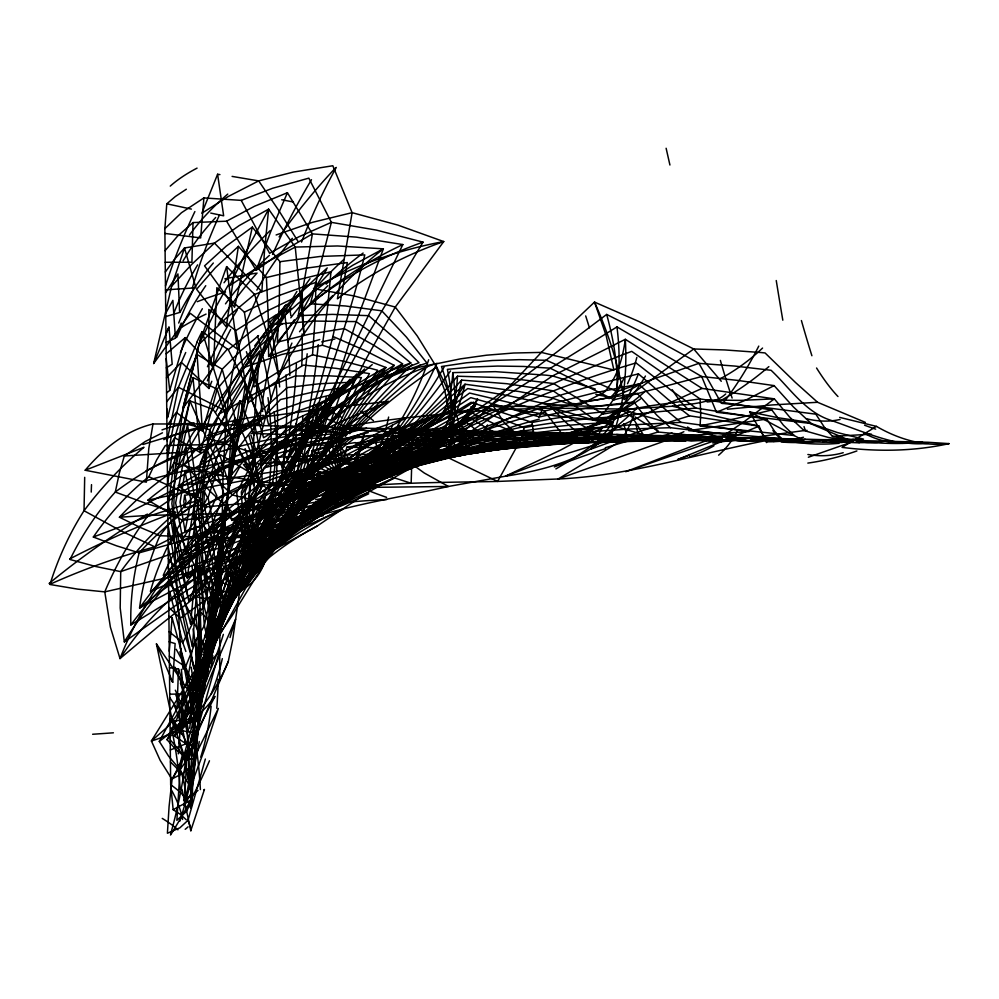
<?xml version="1.0" encoding="UTF-8"?>
<svg xmlns="http://www.w3.org/2000/svg" width="999" height="999" viewBox="0 0 999 999"><rect width="100%" height="100%" fill="white"/><g stroke="black" fill="none" stroke-linecap="round" stroke-linejoin="round"><path stroke-width="1.5" d="M196.703 742.132L193.519 780.244L192.02 782.13L188.611 783.753L188.636 742.781L170.305 749.949M252.322 227.11L234.603 307.267L204.558 265.859L226.199 246.166L252.322 227.11L279.92 261.701L279.308 301.823L277.397 342.145L309.203 334.203L344.193 328.559L374.475 345.666L402.572 363.848L370.529 400.249L339.81 438.261L341.134 456.056L339.935 472.202L327.572 477.609L332.929 480.057L348.151 474.175L338.549 472.04M201.373 643.743L199.675 596.965L193.719 514.035L200.437 463.236L219.181 414.036L244.518 367.27L258.916 345.592L274.625 324.35L298.439 303.246L324.525 283.454L352.847 265.222L383.366 248.838L356.144 321.603L319.343 435.851L303.122 457.53L275.974 520.504L266.646 546.391L259.515 561.213L248.227 579.994L234.84 597.452L226.636 614.185L218.843 633.166L210.115 658.341L193.169 714.322L197.028 711.45L200.324 706.78L201.973 698.713L211.751 673.626L235.639 619.143L241.109 581.181L245.729 522.839L252.235 472.527C261.176 428.209 273.801 384.578 291.92 343.082M185.714 352.522L181.368 362.325L208.941 388.499L208.816 309.49L235.664 330.619L242.807 366.483L248.152 402.784L273.689 383.279L303.409 365.097L336.001 368.331L369.443 373.614L324.962 453.309L303.846 481.568L290.434 508.766L224.513 614.21L223.951 600.024L219.942 584.665C209.765 619.505 208.217 656.331 195.604 690.446L199.925 608.791L182.805 642.682L185.876 651.46M281.618 443.931A813.336 781.955 20.2 0 0 226.548 465.509C202.01 486.55 179.47 509.989 159.865 535.714C149.75 558.703 142.82 583.104 139.548 608.004C183.541 546.828 241.945 494.617 312.4 466.346C291.521 486.75 272.864 509.54 257.767 534.565L218.806 548.189L178.009 560.102C250.986 491.67 342.008 446.665 436.226 415.409L493.269 406.056L554.208 415.721L612.911 422.065L612.037 433.866L609.665 440.284L556.418 456.893L505.344 476.236L448.451 486.463C389.822 499.812 329.008 507.03 273.988 532.679A581.106 549.438 19.2 0 0 262.962 537.662M319.792 339.535L294.992 346.715L268.619 356.493L268.256 316.895L266.396 277.535L238.386 246.353L215.422 267.67L196.591 289.285L226.236 326.835L238.386 246.353M191.721 800.811L186.538 811.325L176.873 820.329L180.045 769.692L189.76 756.018L195.841 740.983L192.795 778.783L192.12 804.083L190.597 807.754L190.959 766.395L183.104 773.126L170.617 779.72M193.519 780.244L191.146 793.306L184.303 805.444L186.751 758.204L207.942 669.517L204.87 660.327C210.652 638.486 219.543 617.494 231.131 598.101C246.328 584.765 255.457 565.571 258.803 545.829L281.743 528.321M219.867 679.32L219.618 650.536L223.039 475.586C225.911 424.587 226.661 371.516 247.153 323.926M374.375 466.071L374.15 469.842L362 475.611L336.775 476.073L374.375 466.071L357.53 478.908L352.085 478.671M347.777 431.88L315.984 423.676C346.503 397.652 381.63 377.222 418.993 362.724L395.604 339.098L368.681 315.672L332.392 314.373L298.276 315.672L312.4 233.891L287.425 192.72L254.62 206.194L226.586 221.191L193.019 222.577L191.908 262.225L165.21 262.275M169.443 667.682L178.509 668.968L177.023 708.353L169.768 697.614M902.846 443.331C877.646 438.773 853.933 428.184 829.719 419.905C804.757 411.476 789.597 387.699 771.066 370.279L734.902 366.071L698.938 363.349L617.057 391.571C618.156 365.497 613.536 339.498 606.68 314.435L517.807 381.481L451.935 427.347L401.748 431.493M203.821 790.034L204.458 789.41L190.859 830.419M451.935 427.347C453.071 406.593 448.201 386.001 441.483 366.496L466.595 362.774L492.532 360.489L519.18 359.665L546.391 360.289L617.057 391.571M196.94 739.797L201.348 688.161L192.707 736.613L195.155 753.883L193.556 771.053C194.58 727.971 204.395 685.814 213.374 643.856L213.886 647.777L212.275 648.751L206.219 663.91L181.306 730.431L190.647 732.454L196.528 730.756M195.754 752.097L195.117 732.879L190.809 713.823L201.573 669.068L195.754 752.097L196.391 745.379M84.69 477.335L84.028 510.739C69.368 533.616 58.054 558.578 49.95 584.49L77.822 589.148L104.77 591.87L210.29 567.894C174.463 591.595 143.531 622.639 120.005 658.578L110.39 627.135L104.77 591.87C116.096 564.772 130.744 539.073 148.177 515.434L233.516 513.274A775.149 740.958 32 0 1 304.308 494.08M169.543 677.047L172.715 682.292L175.125 643.556L169.181 641.808M192.432 646.553L198.439 566.858L177.897 593.481L185.876 619.717L192.432 646.553L204.333 625.686L212.275 589.348L222.44 552.522L227.235 570.342L229.42 592.557L230.307 592.407L236.775 589.959L241.845 585.751L267.233 542.569L294.355 500.761L304.82 481.406L318.219 461.663L337 422.14L353.646 382.167L319.393 383.766L287.412 387.55L260.951 411.064L238.724 435.452L231.368 402.06L222.178 369.205L197.065 354.52C182.068 388.636 171.978 424.55 167.295 461.55M595.304 389.011L552.522 375.936L546.091 375.174L495.467 371.665L452.772 372.615C451.798 390.072 448.002 408.429 436.625 422.252C413.486 434.09 385.964 436.838 366.67 455.644C319.28 492.332 270.342 529.12 238.486 581.031L230.519 575.549L221.853 564.435L234.166 530.919L251.673 497.327M243.868 581.231L238.499 582.255L231.668 580.906L229.508 558.691L223.801 536.038L218.781 593.843L210.677 652.222M438.361 440.384C500.949 406.893 565.247 376.448 631.693 351.361L700.099 398.938L700.724 414.16L700.099 425.849L794.18 435.514L783.353 425.137L771.827 409.977L700.099 398.938L651.71 405.594L603.159 414.048L553.546 383.529L504.832 377.747L457.517 376.211C456.218 398.638 450.861 421.441 438.361 440.384L399.225 439.26L367.47 454.595L338.336 472.44L343.868 474.887L331.406 480.357L327.21 494.193L320.691 505.656L280.831 539.697L242.02 575.824L236.788 566.058L232.829 554.083L252.585 528.746L276.199 505.107L230.27 513.548L182.505 520.342L147.889 500.187C170.005 481.88 194.63 466.608 220.879 454.982L258.554 477.722C231.818 489.248 206.219 503.446 182.505 520.342C168.394 542.282 157.53 566.308 150.387 591.396C212.799 565.222 273.464 534.964 332.28 501.498M186.214 819.754L180.732 814.622L173.164 809.689L170.667 784.69L164.86 228.646L166.783 203.808L175.374 196.503L186.338 189.223M190.584 624L197.952 545.554L176.036 568.518L190.584 624L204.033 606.181L212.787 571.378L223.801 536.038M235.09 417.969L228.222 494.18L216.795 571.803L211.776 537.974L203.833 504.72L204.358 491.67L218.019 454.982L235.09 417.969C246.678 440.297 256.631 463.811 261.051 488.698C242.919 514.423 228.197 542.494 216.795 571.803M351.848 429.033L321.715 416.833C353.359 393.044 389.26 375.1 426.935 363.062L406.406 337.088L381.755 310.814L345.317 305.969L310.414 303.783L331.368 222.352L308.828 178.147L272.69 188.237L241.246 200.374L203.896 197.927L200.662 237.924L164.91 233.441M169.281 651.248L172.14 617.819L168.906 616.383M336.501 475.212L359.927 465.197L385.177 456.693L427.734 428.334L471.116 402.297L531.943 422.352L533.616 433.079L533.866 442.045A1280.78 764.56 57.2 0 0 629.795 411.526M230.02 637.524L235.639 619.143L232.605 640.409L228.247 661.613L192.233 745.154L189.81 788.91L193.931 774.088L193.731 758.79L218.331 708.441L204.882 748.588L189.81 788.91L188.187 746.715L185.14 705.032M227.173 502.622L221.216 561.8L213.861 621.54L210.527 593.768L203.371 566.208L198.002 502.522L173.801 518.081L187.225 577.996L203.371 566.208L215.534 530.694L227.173 502.622L231.356 519.43M196.965 564.435L213.761 583.566L227.048 603.696L233.491 597.939L239.91 589.66L265.572 546.665L292.332 504.832L312.212 490.846L334.415 477.909L337.899 474.05L324.962 453.309L287.787 469.78M183.054 669.305L180.532 648.139L173.426 522.976L174.7 472.902C199.538 430.094 224.138 386.138 259.802 351.198L254.945 411.963L252.235 472.527L233.541 440.197L213.062 409.315L189.822 400.874L173.826 463.086L168.456 504.133L174.65 543.356L188.024 597.452M244.38 312.163L250.087 349.35L254.058 386.913L281.243 370.055L312.512 354.807L315.135 318.594L315.921 282.355L277.435 296.079L244.38 312.163L216.845 287.712L213.561 367.557L185.24 337.625L166.159 353.833M196.616 743.119L197.777 731.668M470.691 406.993L524 427.597L521.728 438.686L517.757 445.367C572.302 438.062 627.397 437.212 682.255 440.571M168.744 600.511L169.693 591.808L168.644 591.183M197.827 731.443L198.664 724.263L194.505 741.708L186.751 758.204L176.486 750.124L167.033 739.697L258.803 545.829M193.556 771.053L201.336 704.57L215.422 629.894L216.808 635.152L216.446 639.934M239.897 400.711L215.921 588.773C214.61 555.831 198.351 524.862 203.022 491.633C204.832 458.266 224.7 429.458 239.897 400.711L254.033 435.164M206.88 673.813L207.28 660.689L204.42 644.767L229.37 594.805M187.225 577.996L198.002 502.522M215.422 629.894C212.6 653.608 207.13 677.11 197.727 699.113M214.972 605.369L228.409 494.143L245.554 383.766L255.669 410.614L263.549 437.737L292.158 420.779L325.174 405.669L284.216 484.84L250.324 564.348L245.829 554.857L238.199 543.506L225.212 574.587L214.972 605.369L210.864 575.424L203.234 545.866L200.2 498.851L201.436 489.772L207.392 450.312L224.413 417.082L245.554 383.766M198.664 724.263L192.507 764.697L184.303 805.444M184.628 495.367L183.791 501.585L184.653 507.517L203.833 504.72L207.48 497.627L204.358 491.67L184.628 495.367L186.026 501.211L184.653 507.517M205.357 759.028L188.012 820.291L179.87 827.834L167.407 833.253L169.081 806.505L172.078 779.357L160.14 760.314L151.411 740.983L167.695 726.76L175.562 717.02L181.993 706.518L187 695.391L203.172 648.988L210.926 630.606L222.914 607.792L236.076 588.174L239.735 581.106L242.932 570.441L244.018 552.335L249.25 532.492L257.917 482.692L264.285 467.682L282.804 442.719L317.732 404.12L344.193 390.971L372.615 379.757L402.822 370.679L434.627 363.986L417.232 335.939L395.267 307.068L354.121 295.954L313.511 288.611C353.821 265.634 398.151 250 443.731 241.571L395.267 307.068L365.085 360.739L337.013 416.108L319.343 435.851C345.429 406.605 376.673 382.093 410.851 362.974L384.94 341.958L356.144 321.603L314.161 321.066L274.625 324.35M182.392 754.919L179.008 767.719L172.078 779.357L214.985 696.39C199.538 717.806 176.648 733.441 151.411 740.983L196.99 667.282L232.018 615.846L263.961 564.023L275.974 520.504M203.396 681.38L210.027 640.946L218.631 600.224L221.853 612.862L221.79 624.075L208.928 663.923L198.027 704.083C203.234 697.851 204.67 689.235 203.396 681.38L196.516 711.663L200.699 629.295L185.589 666.795L169.331 656.106M220.192 504.433L203.234 545.866L185.964 554.645L195.105 499.7L185.926 447.989L207.392 450.312L221.978 486.301M167.695 500.624L173.489 488.486L198.152 495.879L209.852 429.745L228.759 398.426L252.16 367.232L261.526 395.841L268.594 424.7L298.226 410.901L331.83 399.076L307.018 441.421L283.728 484.915L266.92 527.772L248.114 570.491L236.001 556.318L223.551 589.06L213.861 621.54M167.532 484.078L174.725 437.724L192.969 377.572L217.133 389.123L227.01 420.329L235.04 452.11L255.669 425.487L280.482 399.538L311.825 392.345L346.091 387.287M180.532 648.139L196.653 732.242L201.973 698.713M258.554 348.301L244.518 367.27L281.606 354.545L322.352 345.229L327.46 308.529L330.994 271.765L290.197 281.681L254.57 294.418L225.287 318.881L198.863 344.493L183.054 407.917L174.7 472.902L189.822 400.874L223.039 475.586L173.826 463.086L167.432 475M184.99 471.665L180.082 502.197L185.09 531.131L203.359 525.349L216.958 496.053L205.594 470.979L184.99 471.665L190.959 500.387L185.09 531.131M212.425 649.487L213.374 643.856M167.782 507.904L173.801 518.081L171.865 503.571L173.489 488.486L187.512 424.375L209.852 429.745L220.542 457.455L229.345 485.714L240.11 426.286L252.16 367.232M280.781 530.744L256.556 552.31L253.147 565.646L247.727 577.647L240.334 588.036L231.031 596.54L225.924 605.007L211.151 634.852L200.961 664.41L159.291 741.395L168.656 756.243L180.045 769.692L204.458 680.981L200.961 664.41L222.702 622.215M263.586 531.843C259.128 556.431 248.838 580.207 232.417 599.188C223.788 614.847 217.045 631.53 212.275 648.751L237.2 589.66L263.586 531.843L284.116 522.702L303.971 503.184M336.551 475.274C325.212 484.253 306.855 490.609 294.355 500.761L281.556 485.277L310.789 465.859L318.219 461.663L336.925 475.012L336.95 476.048L333.903 477.997L343.681 488.898L369.018 470.704L388.274 453.658L398.501 446.266L434.478 421.278L470.754 397.639L538.948 416.77L540.646 414.423L542.832 406.705L581.093 404.208L600.836 394.093M185.926 447.989L175.637 502.947L185.964 554.645M335.177 476.96L314.96 486.426L296.503 496.565L289.498 483.953L315.047 465.984L336.488 475.474L336.001 476.161M766.745 419.043L688.698 430.669L781.717 438.698L774.512 431.206L766.745 419.043L695.878 408.067L645.579 413.024L595.242 420.092L553.221 390.846L506.93 383.716L461.613 380.095C457.255 403.471 448.139 426.423 432.629 444.692L397.689 442.008L366.608 456.218L338.112 472.839L341.333 475.312L331.918 479.895L329.62 492.282L325.162 502.335L250.924 564.51L257.767 534.565M266.396 277.535L304.483 268.406L347.315 262.562L340.759 299.525L332.929 336.463L364.298 350.199L394.23 365.347L364.71 402.947L335.939 441.758L338.873 457.992L339.41 472.652L330.032 477.197L333.167 479.657L307.842 498.763L285.502 519.53L266.134 524.413C261.988 546.216 254.108 567.395 242.257 586.188M167.07 440.746L178.409 387.287L197.09 342.307M335.589 476.473L298.776 492.282L295.404 482.967L311.988 470.379L336.014 475.999L335.189 476.923M226.636 266.621L237.287 349.163L190.235 313.249L153.671 363.511L171.578 286.263L184.515 247.964L214.46 243.094L239.186 225.599L268.619 209.141L295.242 247.078L303.933 333.941L290.759 354.857L278.871 376.061L267.545 334.89L254.57 294.418L226.636 266.621L198.863 344.493L215.285 311.263M211.626 653.696L208.978 665.521M205.619 680.057L207.78 670.516M167.17 450.162L174.725 437.724L200.412 452.634L217.133 389.123L234.028 368.818L253.734 348.788M152.997 423.988L148.776 448.676L146.329 482.167L85.19 470.242C102.959 449.15 125.624 430.432 152.997 423.988L194.143 423.901L928.059 442.282L949.05 443.631C913.985 451.386 877.609 451.823 842.07 447.39L876.435 426.373C898.226 439.011 923.713 446.815 949.05 443.631M166.833 417.807L167.857 416.845L181.368 362.325L166.421 377.872M235.04 452.11L250.324 393.668L268.556 335.764M253.409 399.762L228.309 349.675L202.285 331.793L183.054 407.917L213.324 367.62M332.929 336.463L318.182 391.233L300.587 445.891L335.939 441.758L317.957 461.513L301.124 482.017L293.931 501.036L285.502 519.53L230.507 604.432L218.968 631.53L200.999 682.042L187.587 723.151L195.679 720.754L199.725 715.209M370.354 469.268C364.86 476.111 352.335 472.29 344.455 474.787L370.354 469.268L352.972 482.217L334.84 477.023L336.001 476.198M401.261 433.991L448.039 431.718C453.359 411.326 451.573 389.785 447.402 369.355L472.152 367.033L497.602 366.071L523.626 366.458L550.124 368.169L614.123 399.8L701.698 376.536L737.811 380.407L774.113 385.614L793.293 406.843L811.325 423.551L837.287 432.517L863.511 439.135L821.415 439.772L842.194 442.107L859.078 442.832M533.404 432.392C470.966 433.416 408.341 436.001 346.778 447.252L343.206 463.736L307.417 478.234L279.121 492.807A590.884 446.078 44.8 0 0 252.847 510.164M614.123 399.8C620.441 376.074 619.954 351.099 616.97 326.91L448.039 431.718M166.571 392.919L169.73 390.434L185.24 337.625M166.92 425.849L176.236 412.437L202.472 431.106L211.526 400.237L222.178 369.205L240.796 350.686L258.554 335.589M207.942 669.517C200.849 695.978 186.738 720.604 167.033 739.697M196.653 732.242L219.618 650.536L188.336 690.534L156.443 643.905L173.739 727.572M213.636 648.426L202.173 692.619C206.356 683.503 206.431 673.001 204.158 663.373M612.911 422.065L560.689 450.025L505.344 476.236C545.004 470.017 587.237 459.49 615.234 428.559C624.637 399.875 626.997 369.305 625.324 339.298L552.522 375.936L447.589 447.227L367.832 492.495C350.886 503.658 333.853 514.672 317.083 526.098C284.653 543.206 255.245 566.221 231.418 594.143C220.554 599.887 207.53 599.775 195.891 596.628L157.78 626.897L120.005 658.578C137.712 612.911 164.798 571.016 198.576 535.589L195.192 567.507L195.891 596.628L256.268 559.64L317.083 526.098M168.182 547.09L194.168 668.718L220.779 588.935L180.195 618.219L192.145 659.078M212.462 637.187L230.294 579.82L245.729 522.839C224.138 547.102 213.586 579.77 188.811 601.136L173.426 522.976C191.071 559.103 213.474 595.541 212.462 637.187L204.146 575.174L193.719 514.035L215.497 540.546L233.853 568.806L245.966 576.136M162.487 432.817L145.13 441.57L124.313 455.994L119.356 473.014L115.297 492.057C97.065 512.2 81.968 535.114 70.03 559.502L95.742 566.508L120.717 571.628L220.03 536.813L210.015 561.775L203.334 585.826L124.326 641.92L120.192 607.966L120.717 571.628C136.551 549.837 155.07 529.994 175.724 512.699L146.004 503.434L115.297 492.057C136.326 476.011 159.328 462.562 183.654 452.185C187.962 442.008 192.258 430.606 201.698 424.088M393.681 438.249L388.274 453.658L361.563 463.299L336.888 474.612L333.703 476.585L334.066 478.371L310.976 492.957L290.434 508.766L274.575 500.961M244.018 552.335L261.326 542.132L279.957 532.892L287.275 512.2L291.034 489.547L329.533 482.005M215.921 588.773L231.593 548.776M226.586 221.191L256.144 270.329L270.841 231.293L287.425 192.72M218.506 466.608L208.042 497.539L213.774 525.849M166.046 342.482L175.437 338.186L181.219 323.039M204.458 680.981C195.979 705.082 180.045 726.473 159.291 741.395M364.223 482.779C400.562 463.798 434.765 441.058 467.47 416.396L489.285 429.57L504.87 437.225L553.171 430.557L602.547 427.222L597.09 437.212L590.147 441.983L560.814 443.793L530.457 444.318L595.916 436.463L641.558 440.909L602.434 441.958L623.551 439.76L643.693 435.452L705.094 439.797L691.246 440.746L645.616 435.202M215.672 641.408L239.648 582.217L266.134 524.413M339.81 438.261L305.432 438.249C328.708 378.321 349.263 317.282 364.797 254.882L320.279 256.443L279.92 261.701M208.941 388.499L211.813 381.281M233.853 568.806C245.117 539.922 259.253 512.137 276.211 486.176L277.46 449.325L274.213 411.95L304.77 401.411L338.811 392.932M623.713 378.758L614.485 398.064L603.159 414.048M204.42 644.767L194.168 668.718M689.497 415.846L668.144 399.463L638.423 373.863C627.422 401.586 611.538 427.472 590.958 449.125L639.884 431.331L689.497 415.846L759.128 426.173L763.174 435.514L766.733 440.459C697.24 453.783 629.333 475.849 558.191 478.983L497.639 481.443C433.116 482.717 367.869 482.042 304.233 493.831M219.93 174.6L217.607 174.263L201.835 213.224L228.309 196.478L258.691 180.894L293.531 172.04L332.817 165.747L352.11 212.662L337.425 298.813C369.268 273.863 405.594 254.882 443.731 241.571L397.689 225.037L352.11 212.662L312.375 222.365L276.136 234.965M148.839 476.71L179.171 490.159L202.048 499.075C179.058 514.435 157.879 532.492 139.173 552.847C133.179 576.361 130.22 600.686 130.844 624.949L212 575.049L223.064 550.149L237.737 525.237L139.173 552.847L116.533 545.816L93.332 537.012C108.891 514.448 127.485 493.931 148.839 476.71L156.668 459.902L165.347 445.504L223.601 444.305L236.126 431.256M153.671 363.511L168.968 327.16L172.203 364.198L166.309 367.869M188.811 601.136L221.878 525.199L174.65 543.356L168.044 533.566M228.247 661.613C216.421 690.134 198.002 715.983 174.425 736.001L183.516 742.12L192.233 745.154M263.961 564.023C258.391 578.334 246.441 590.446 231.356 594.33M256.556 552.31L221.79 624.075M315.984 423.676L402.834 244.568L356.356 237.125L312.4 233.891L282.417 251.398L256.144 270.329M165.946 333.316L168.968 327.16M223.314 621.041L236.376 595.541L288.661 512.537L303.122 481.68L328.509 449.3L377.61 370.242L345.017 361.563L312.512 354.807M257.917 482.692L275.924 493.256L292.332 504.832L304.408 481.468L321.528 457.43L342.27 417.607L361.438 377.61L327.447 375.749L295.055 376.036L274.563 384.303L255.082 393.481L219.181 414.036M316.346 508.953L329.707 484.727L304.27 502.809L304.208 518.456L337.699 493.943L374.55 472.864L329.395 482.03M271.528 525.524L233.978 536.763L194.505 545.816C212.762 522.352 234.728 501.81 259.216 484.965L299.862 484.927L338.624 482.167L303.246 502.072L286.888 513.374L271.528 525.524L256.293 558.528L334.34 495.629L370.479 470.454L393.606 447.714L467.694 388.561L508.041 395.592L548.551 404.52L593.481 393.094L638.823 384.041L663.486 407.867L681.006 422.352L749.1 431.593L659.815 437.237L749.262 441.133L737.999 440.696L726.248 438.511L732.23 437.375M229.345 485.714L239.947 466.533M231.418 594.143C255.045 548.364 291.233 509.94 332.929 480.057L330.906 480.794M321.715 416.833L362.587 343.344L423.027 242.12L376.436 230.107L331.368 222.352L298.639 236.913L269.618 253.309L241.246 200.374M628.284 434.777L626.76 437.387L558.191 478.983L664.785 440.971L553.583 408.166L493.081 409.69C422.09 416.421 349.338 419.98 281.593 443.843M165.734 313.211L172.889 300.362L175.437 338.186M315.047 465.984L303.721 483.504L327.01 477.697L306.268 479.245L296.503 496.565M282.867 525.636L249.25 532.492C251.923 567.744 231.518 597.165 217.732 627.684C205.981 664.797 188.811 699.824 174.425 736.001C196.478 698.563 199.126 654.233 200.399 611.863L211.151 622.602L218.843 633.166M252.922 461.363L236.738 492.757L240.035 521.028M259.802 351.198L229.196 406.531L200.437 463.236L235.377 436.201L274.213 411.95M264.285 467.682L292.345 461.326L321.528 457.43L337.412 474.525L332.967 476.398L309.066 474.8L298.776 492.282M309.066 474.8L299.95 482.217L301.186 487.912L311.988 470.379M178.009 560.102C210.489 505.506 263.087 467.132 315.197 432.754L210.29 474.038L232.48 495.017L278.434 506.018L323.014 513.961M284.116 522.702L259.353 561.201L232.417 599.188M165.522 292.819L177.947 273.926L179.62 312.462L165.772 316.558M124.326 641.92C149.051 601.136 181.868 565.372 220.03 536.813M268.619 356.493L294.305 319.83M241.558 587.237L234.84 597.452C246.915 569.467 252.735 538.985 253.109 508.566L287.013 516.133L308.791 496.928L333.441 479.245L331.668 476.923L338.898 473.101L336.651 460.027L332.18 445.442L385.889 367.482L354.458 355.507L322.352 345.229M303.933 333.941C325.624 301.561 352.697 272.864 383.366 248.838L337.6 245.966L295.242 247.078L260.689 265.372L229.695 285.614L248.501 247.053L268.619 209.141L264.535 250.462L261.863 291.608L214.46 243.094L191.533 264.548L171.578 286.263M303.122 457.53C326.074 423.651 354.108 393.244 385.889 367.482C347.19 388.087 311.576 414.448 280.557 445.417L306.144 444.455L332.18 445.442L302.222 481.83L287.013 516.133L233.504 598.676M165.31 272.015L174.513 259.29L184.515 247.964L195.879 287.799L165.497 289.897M563.561 433.154C502.734 433.803 441.82 435.964 381.493 444.255L371.616 459.103L333.391 471.703L296.965 487.549A582.479 459.378 45.9 0 0 273.988 500.162A1424.012 1254.906 -58.1 0 1 320.592 486.338M130.844 624.949C159.902 585.476 196.491 551.673 237.737 525.237M277.397 342.145L300.936 313.236L327.884 285.639M359.977 476.211C333.853 486.863 308.828 500.374 286.001 517.02C277.36 528.296 269.505 540.172 262.275 552.41L338.998 492.257L369.655 470.591L391.084 450.661L469.605 393.044L544.255 410.826L562.474 434.615A950.211 936.525 40.9 0 1 589.323 431.78L629.807 429.021L670.491 427.697L736.713 435.502L642.469 439.335L685.976 440.659L678.683 440.909L616.533 434.478M166.671 401.81L178.409 387.287L226.748 411.413L202.285 331.793M430.394 457.467C447.589 436.276 458.878 410.726 465.01 384.228L518.856 391.496L551.548 397.852L566.396 403.034L581.093 404.208M165.085 250.662L177.472 236.226L193.019 222.577M504.87 437.225L494.555 446.703L482.455 451.735L522.24 446.565M373.626 466.62L343.206 463.736L390.534 455.007L438.386 448.576L450.437 435.015L484.727 431.181M457.517 376.211L429.37 408.216L399.225 439.26M605.119 391.208C617.657 376.885 622.777 357.754 625.324 339.298L702.06 388.424L774.325 398.851L789.647 417.082L804.07 430.569L828.208 437.425L852.696 441.733L808.366 457.242M367.832 492.495C325.512 510.389 285.826 534.602 250.924 564.51C280.157 526.323 315.447 492.894 354.695 465.147L341.021 482.492L329.72 498.988L332.055 490.334L332.417 479.433L339.672 475.586L337.849 473.264L365.584 457.904L395.804 444.83L431.468 422.015L441.071 414.273L449.887 405.369L457.879 395.342L465.01 384.228L395.804 444.83L371.516 470.279L329.72 498.988L290.397 531.281L246.154 570.292L244.83 544.105L268.756 519.118L296.553 496.54L252.635 502.709L206.818 506.78C188.936 527.26 174.201 550.474 163.249 575.349C266.271 543.344 357.704 485.489 451.998 434.74L454.67 445.866L455.382 454.483C411.738 468.119 366.458 478.871 327.535 504.208L345.791 493.718L320.691 505.656M300.587 445.891C327.347 414.373 359.128 387.162 394.23 365.347M364.585 482.604L342.382 485.027L318.644 483.916C353.683 469.38 390.472 459.34 427.747 452.46C439.373 455.157 451.473 456.655 463.374 455.007C405.182 465.459 346.566 483.578 300.125 521.565C354.058 486.513 412.15 458.304 464.71 421.041L481.943 434.44L493.793 441.708L541.608 435.052L590.621 431.73L581.967 439.298L572.102 442.994L506.443 448.601M721.278 381.293L693.718 348.976L638.736 321.441L594.517 302.085L541.321 352.397L502.634 393.743L448.713 446.516C456.218 422.702 456.331 397.14 452.772 372.615M242.02 575.824C266.096 548.763 294.168 525.299 324.825 506.031M164.86 228.646L181.443 212.75L203.896 197.927M305.432 438.249C333.454 408.366 366.508 383.266 402.572 363.848M378.683 446.291L359.628 467.632L343.681 488.898L307.18 517.919L268.831 546.203C300.674 506.918 334.603 468.656 375.1 437.999M288.561 426.261L276.423 440.247L264.972 456.605L207.817 438.174C198.689 445.716 190.959 454.807 184.178 464.46C160.177 478.783 138.386 496.703 119.43 517.232L139.848 527.26L159.865 535.714L212.15 537.425L262.937 537.612C218.107 553.621 175.999 577.36 139.548 608.004L221.853 564.435L342.282 509.49C303.833 526.985 268.344 551.111 238.486 581.031M246.154 570.292C277.547 537.387 314.523 509.902 354.757 488.748L325.162 502.335C344.355 485.601 369.568 476.523 385.776 456.531C408.429 428.633 437.574 406.83 461.613 380.095M865.396 422.39L817.582 402.285L795.429 382.43L765.059 352.947L760.576 352.51L724.824 349.937L693.718 348.976L624.088 399.637C618.993 365.909 608.366 333.191 594.517 302.085L606.156 335.627L613.886 370.005L541.321 352.397L513.611 353.022L486.575 355.194L460.339 358.878L435.052 364.086L444.83 390.896L448.851 411.188L436.625 422.252L400.412 436.575M283.541 533.766C320.304 494.23 371.89 474.55 423.289 462.187L398.189 462.275L371.616 459.103L419.305 451.998L467.307 446.84L487.375 434.877L518.006 432.005M604.432 411.85L595.242 420.092M298.276 315.672C328.921 286.451 364.51 262.525 402.834 244.568M228.309 349.675L252.447 330.369L276.473 314.598M291.621 527.622C308.991 512.45 328.196 499.425 348.464 488.474C374.95 461.014 404.707 436.838 436.226 415.409L366.071 451.635L295.991 491.421L372.852 487.362L448.451 486.463L424.275 473.014L399.875 455.394C364.086 463.586 328.983 475.212 295.991 491.421M385.177 456.693C349.662 485.564 313.723 514.085 275.936 539.984C288.274 526.011 301.923 513.199 316.571 501.673C343.668 486.538 372.677 474.962 402.46 466.321M306.268 479.245L303.546 481.855M231.918 520.554C256.843 499.562 285.002 482.529 314.835 469.48L351.173 486.476M352.972 482.217L386.576 467.769L381.805 459.777L366.333 472.352M259.041 450.974L286.563 430.969L318.856 412.674L257.292 543.319C257.492 524.825 243.806 509.677 245.205 491.346C256.443 463.186 284.603 446.166 307.217 427.759L282.542 489.323L252.585 557.742L248.314 544.93L240.484 530.432M357.53 478.908L379.47 468.956L378.209 462.899L362 475.611M310.414 303.783C344.131 277.085 382.505 256.443 423.027 242.12M231.606 599C250.05 585.476 263.162 565.521 270.142 543.893L208.666 655.082L202.722 654.745M337.013 416.108C366.308 393.394 399.637 376.111 434.627 363.986M319.368 509.415C286.051 530.806 256.443 558.141 233.217 590.247C223.202 593.456 212.375 590.484 203.334 585.826L261.488 546.441L319.368 509.415L308.079 515.372M335.289 476.523L359.365 479.033L380.681 477.147A626.236 565.746 44.7 0 1 467.707 453.059M194.243 554.308L233.991 527.709L276.199 505.107M335.314 476.323L336.039 475.811M235.664 330.619L266.134 311.463L302.148 294.193L303.858 334.078M355.956 426.436L324.912 450.449L297.64 476.76L339.123 470.979M660.189 435.576L655.669 438.411L579.919 442.819L589.148 442.482M805.094 439.198L803.321 440.284L750.486 439.972L763.099 438.149M352.222 490.072L461.188 425.661L473.763 439.173L481.793 446.029L528.833 439.198L577.172 435.676C559.403 448.276 536.638 443.943 516.258 445.904C464.922 448.251 413.961 457.305 364.66 471.753L381.256 473.663L396.603 472.065C369.081 481.468 342.495 493.881 318.144 509.84L360.277 485.252M191.433 799.799L173.164 809.689M178.309 485.839C203.309 469.817 230.394 457.142 258.591 447.889L288.112 469.705L178.309 485.839L206.818 506.78M328.034 504.058C292.657 525.499 260.926 553.134 235.564 585.864C226.536 586.163 218.531 580.731 212 575.049L328.034 504.058L312.138 512.187M331.081 502.185L345.791 493.718M335.801 499.475L354.757 488.748M403.234 429.133L389.023 431.805L339.885 429.058L388.449 401.448L326.136 408.291L263.836 416.97L207.817 438.174M354.17 445.616L406.393 417.757L312 451.448L314.835 469.48M347.764 492.769L337.113 498.726L363.586 485.314M291.783 461.7L328.509 449.3L334.453 462.125L338.386 473.576L332.829 476.735L333.741 478.808L309.84 494.98L288.661 512.537L271.603 508.941M342.357 477.397L315.06 477.759L286.75 476.511C259.44 491.421 234.241 510.277 212.537 532.604L236.338 528.846M774.113 385.614L746.041 399.975L716.483 412.275L701.698 376.536L616.97 326.91M803.196 440.347L749.637 411.888L763.586 435.964M296.953 442.782L320.816 490.297L210.29 474.038L231.219 464.385L252.672 455.994L296.953 442.782L342.22 421.054L388.449 401.448M432.629 444.692C497.852 411.526 565.809 383.554 636.051 362.937L670.754 389.922L695.878 408.067M615.234 428.559L658.653 407.767L702.06 388.424M263.836 416.97L223.139 438.848L184.178 464.46L211.8 492.919L233.516 513.274M380.681 477.147C355.394 487.112 331.106 499.812 308.978 515.634L356.293 487.412L456.943 430.219L468.981 450.274C436.226 463.961 399.75 467.008 367.832 483.441M594.967 433.941L595.916 436.463L580.819 435.377L557.679 435.601L449.75 440.921L427.747 452.46L475.087 447.852L522.39 444.58L557.679 435.601L585.414 433.703M269.917 508.316L296.553 496.54M356.855 481.481L377.634 472.727L396.416 466.133L387.55 458.916M226.561 465.546L172.877 490.234L119.43 517.232L148.152 515.409M472.365 451.036L459.378 455.631L423.713 464.036L417.27 464.248L410.439 462.649L546.128 442.282C505.132 446.328 462.1 448.701 423.626 464.023M691.046 436.338L682.467 439.448L579.919 442.819M829.195 439.81L822.539 441.845M468.993 450.324A652.247 561.75 46.7 0 1 486.038 447.24L520.779 442.432L562.325 439.148C547.789 446.004 531.48 446.091 515.771 446.228C472.602 449.45 429.657 456.306 387.674 466.87L398.951 468.756L407.992 468.294M336.126 475.561L358.166 467.12L381.805 459.777M689.173 455.257L677.821 459.478L759.128 426.173L672.339 406.243L627.509 409.115L553.583 408.166L581.893 425.274L609.665 440.284L664.785 440.971L648.576 440.209L588.536 434.09L523.201 435.102L489.41 436.688L415.909 442.207L399.875 455.394L446.178 431.718L493.081 409.69L415.909 442.207L497.639 481.443L523.201 435.102L551.473 432.842M93.332 537.012L147.515 516.583L202.048 499.075M85.19 470.242L143.993 447.265C121.616 465.984 101.486 487.375 84.028 510.739L119.942 530.369L155.307 547.077M301.186 487.912L334.54 476.448L334.403 477.547L348.339 485.551M372.565 479.183L334.34 495.629L334.503 488.349L332.929 478.958L338.486 475.786L337.55 473.701L357.455 462.987L393.606 447.714L419.592 453.284M335.714 476.048L378.209 462.899M410.851 362.974C370.517 377.035 332.43 397.664 298.926 424.2L321.528 428.921L343.756 434.965M340.447 471.778L323.464 478.296L332.704 480.444M381.281 474.575L359.403 482.942L338.998 492.257L333.416 478.484L337.5 475.374M330.394 481.218L356.855 472.727L338.723 471.678M351.86 478.646L341.596 477.397C429.42 443.269 524.138 446.79 616.408 440.646L572.477 436.775L482.804 440.197L455.044 450.137L471.578 452.772M634.977 419.155L620.891 409.203L722.015 438.149L625.699 471.715L707.055 440.372L721.166 437.1M448.851 411.188L424.463 419.78L401.885 429.108L395.891 448.439L386.913 464.635L338.973 470.991M551.548 397.852L594.855 384.852L638.423 373.863M605.282 447.752L658.029 432.018L722.015 438.149M853.396 440.409L841.695 442.507L772.177 441.146L774.075 441.496M330.544 434.927L347.502 432.992L366.558 428.209M590.484 426.723L558.141 435.989L517.757 445.367M340.971 471.353L315.322 479.645L332.517 480.806M329.895 481.63L380.507 468.956M294.43 482.804L341.496 470.966M320.579 486.251L367.307 474.3L423.289 462.187M771.827 409.977L736.55 418.444L700.099 425.849M750.823 437.837L730.656 440.959L685.389 440.497M699.924 436.9L701.161 436.6M729.345 441.009L699.612 436.975M522.502 446.703L589.472 440.309C553.384 437.45 516.321 436.675 481.593 448.289L491.945 450.199L555.968 443.718L618.756 441.595M602.547 427.222L543.743 440.172L490.259 450.374M286.75 476.511L277.46 457.117L378.758 454.008L374.275 437L395.629 432.642L417.507 429.495M328.446 427.26L316.995 430.544L305.869 435.189L251.298 433.391L271.928 429.145L292.982 426.373M147.889 500.187L203.471 488.161L258.554 477.722M318.644 483.916L382.58 470.179L445.554 458.141M780.244 438.573L770.379 440.297M468.981 450.274L423.551 461.6L412.262 467.295A694.018 153.346 74.2 0 1 407.954 468.156M590.621 431.73L482.455 451.735M341.596 477.397L454.47 456.568M367.882 431.044L383.029 428.633M448.563 457.604L463.374 455.007M545.616 439.922L507.217 446.778L508.816 447.39L522.839 445.929L560.889 440.022L545.616 439.922L560.889 440.022M456.63 456.193L464.672 454.795M472.689 453.409L487.849 450.774M562.325 439.148L387.674 466.87M577.172 435.676L364.66 471.753M608.004 397.689L637.3 393.369L656.83 415.184L670.491 427.697M715.746 440.646L710.027 440.846L672.19 435.876M259.216 484.965L243.444 464.56L348.476 458.042L335.614 439.273L376.635 434.902L438.811 430.02M355.444 442.957L412.649 435.664L505.169 431.693M794.018 438.923L772.177 441.146M193.731 758.79L185.377 759.128L179.108 749.987L170.205 739.909M470.879 451.923L507.792 447.552L522.702 446.84M825.199 439.71L808.054 441.396L791.245 441.745L812.249 442.045M804.07 430.569L712.824 442.994L744.367 421.516L774.325 398.851L740.933 400.374L706.468 400.012M374.275 437L473.613 430.894M727.384 409.24L772.115 404.945L817.582 402.285M170.017 721.528L196.578 718.381L185.377 759.128L171.915 718.943M451.311 430.344L412.649 435.664L411.151 483.254L312 451.448M339.885 429.058L353.147 427.884M381.206 468.494L338.861 471.328M332.355 481.143L294.056 483.528M922.552 442.145C892.457 445.292 861.975 442.669 832.454 436.388L824.412 427.297L815.858 414.185L768.456 407.979L721.303 403.284L698.938 363.349L648.026 335.264L606.68 314.435M323.476 427.135L295.454 430.544L347.502 432.992M678.995 405.781L672.339 406.243M124.313 455.994L183.654 452.185M871.44 434.165L832.454 436.388M588.423 437.275L643.693 435.452L634.065 419.917M589.485 442.37L607.192 441.096L627.534 438.149L623.726 423.726M530.457 444.318L586.026 441.983L641.558 440.909M602.434 441.958L705.094 439.797M681.006 422.352L627.797 425.037L574.825 430.307L564.11 420.766L548.551 404.52M589.472 440.309L540.397 442.12L514.822 439.91M626.51 441.396L685.976 440.659M616.408 440.646L532.192 443.494L482.804 440.197M169.73 694.18L182.068 694.018L181.381 733.99L169.98 718.518M542.832 406.705L493.269 406.056L503.921 422.265L514.96 432.542L495.729 424.538L469.468 411.7M699.512 437L712.724 436.888M774.437 438.436L726.248 438.511M438.386 448.576L346.778 447.252M467.307 446.84L381.493 444.255M522.39 444.58L486.788 443.419L449.75 440.921M389.922 428.796L430.107 431.318M460.776 430.581L470.467 431.281M716.483 412.275L811.325 423.551M232.093 176.398L258.691 180.894L278.796 210.502L297.877 241.146M191.396 209.103L166.783 203.808M210.752 213.074L223.651 215.809L217.607 174.263M749.637 411.888L778.833 417.869L806.817 422.003L852.696 441.733M876.435 426.373L839.647 417.37M412.35 457.592L391.084 450.661L363.049 461.451L337.262 474.263M317.732 404.12L342.22 417.707M170.667 784.69C178.946 790.659 187.487 797.639 190.597 807.754M169.068 631.655L182.805 642.682L169.693 591.808M168.819 607.367L180.195 618.219L168.406 568.031M170.429 761.925L181.543 772.964L188.611 783.753M658.029 432.018L648.276 421.453L633.89 401.835M168.569 583.054L177.897 593.481L176.723 587.612M168.307 558.528L176.036 568.518L167.944 524.463M176.711 586.962L193.082 619.068M435.052 364.086C446.94 385.939 456.531 409.315 460.989 433.878M188.012 820.291L190.559 827.309M156.443 643.905L172.715 682.292M178.509 668.968L183.054 682.779M172.14 617.819L185.589 666.795M182.043 789.322L190.821 831.018M187.512 424.375L198.152 495.879M198.439 566.858L202.098 596.066L204.333 625.686L208.004 641.271L209.178 654.095M199.925 608.791L200.874 615.534M197.952 545.554L204.033 606.181L208.566 623.551L210.727 640.859M289.685 307.13L290.821 315.721M166.733 408.579L167.857 416.845M192.969 377.572L200.412 452.634M166.209 358.604L169.73 390.434M197.065 354.52L202.472 431.106M928.034 443.269A372.552 177.098 -85.2 0 1 902.959 442.345M902.684 442.832A419.243 171.341 -88.4 0 1 864.172 433.254M889.285 440.734A451.248 316.009 -72.1 0 1 859.103 442.669M877.821 442.345A465.621 157.243 -87.6 0 1 852.884 439.385M856.905 450.949A514.747 322.277 -75 0 1 807.829 463.099M207.193 435.539A542.882 347.889 80.1 0 1 261.288 424.65M236.513 435.839A532.542 121.828 87.9 0 1 246.641 427.847M163.761 439.622A494.168 290.359 80.2 0 1 228.396 423.364M161.988 429.907A445.404 233.404 84.4 0 1 194.043 422.764M368.718 493.806A1406.068 958.478 46.5 0 1 257.992 534.927M431.044 459.016A1033.615 908.828 -60.2 0 1 551.923 399.213M473.501 402.085A633.216 381.031 59.6 0 1 393.431 437.712M272.665 549.213A597.19 534.69 -34.8 0 1 381.755 450.524M634.315 413.499A551.148 192.857 59.5 0 1 622.04 438.736M638.161 407.055A1106.717 679.919 52.9 0 1 555.894 468.893M554.345 466.933A864.06 792.981 -5 0 1 605.606 448.626M738.186 429.433A605.918 186.888 66.2 0 1 718.593 455.169M758.765 346.104A851.26 489.972 59.4 0 1 722.851 403.471M713.91 445.841A815.796 348.551 70.9 0 1 689.697 456.793M843.206 452.697A846.265 251.898 78.1 0 1 807.891 454.495M840.084 419.468A806.23 231.756 77.7 0 1 806.243 418.681M837.974 396.528A425.399 100.487 80.6 0 1 816.558 367.994M806.93 430.269A510.889 16.921 89.3 0 1 804.045 426.585M725.724 393.981A522.377 123.439 72.1 0 1 707.067 401.96M762.562 348.064A702.622 357.817 69.1 0 1 720.217 378.771M706.768 401.036A752.734 298.689 73.4 0 1 678.821 405.045M669.929 165.022A461.001 13.574 78.1 0 1 666.121 148.252M689.26 410.139A548.226 97.69 86.1 0 1 672.215 389.685M621.291 382.992A500.162 140.534 63.5 0 1 609.028 398.701M605.207 391.408A588.948 253.971 68.5 0 1 600.911 394.268M605.681 396.391A1338.81 561.338 80.3 0 1 595.854 394.455M642.345 382.642A581.53 252.934 67.9 0 1 580.094 401.111M634.04 402.41A931.455 517.957 67.6 0 1 542.12 403.409M875.673 429.158A809.677 628.721 -79.3 0 1 864.56 425.224M766.658 442.594A799.849 143.494 89.4 0 1 763.498 438.299M803.471 437.237A623.638 280.257 -80.3 0 1 766.558 441.758M722.277 439.847A819.954 114.248 81.4 0 1 715.684 440.172M658.016 430.507A798.788 292.957 84.7 0 1 635.027 416.908M514.947 432.392A736.275 689.859 31.4 0 1 612.961 422.515M538.773 417.07A776.136 762.911 -16.8 0 1 633.903 402.06M476.623 403.521A668.119 427.485 51.1 0 1 408.991 469.48M408.079 468.968A657.517 625.062 -25.8 0 1 539.285 419.13M450.537 370.929A1128.907 828.783 39.5 0 1 398.738 435.102M428.683 359.765A619.03 414.26 48.5 0 1 397.727 425.524M394.742 430.444A502.934 267.495 57.1 0 1 372.889 465.359M335.189 468.656A408.628 350.262 21.3 0 1 396.353 430.631M336.388 468.406A417.669 379.832 2.7 0 1 399.363 425.374M481.156 444.418A622.639 223.202 70.1 0 1 471.99 450.037M417.532 464.073A562.275 494.992 33.9 0 1 482.579 448.526M404.108 466.77A562.237 524.587 14.4 0 1 515.634 435.464M545.604 440.609A887.636 328.571 73.7 0 1 522.739 446.978M374.2 472.739A468.356 426.311 7 0 1 453.534 438.411M376.498 476.073A518.718 252.485 57.4 0 1 337.237 498.976M372.315 472.964A484.927 447.702 -1.1 0 1 458.316 433.591M374.45 475.774A543.094 294.193 56.3 0 1 327.884 504.82M418.082 465.759A602.534 178.434 67.4 0 1 394.493 466.133M370.704 473.126A511.238 476.785 -10.9 0 1 462.4 428.683M372.615 475.349A581.093 344.63 55 0 1 318.693 510.776M478.583 452.297A874.762 747.389 48.6 0 1 506.431 448.539M478.558 452.122A928.283 199.837 77 0 1 471.353 451.723M487.624 424.9A656.743 199.937 74.5 0 1 466.146 448.314M412.187 465.159A553.346 498.151 28.3 0 1 494.592 444.567M413.224 467.807A596.678 213.699 65.8 0 1 378.521 471.278M371.84 471.503A551.023 516.72 -22.3 0 1 465.734 423.626M407.779 466.034A553.346 507.842 22 0 1 505.631 440.209M409.203 469.268A601.823 251.711 64.3 0 1 362.625 477.41M375.636 468.044A609.802 570.791 -35.1 0 1 468.319 418.481M405.806 470.167A618.531 294.305 62.8 0 1 346.828 484.265M471.041 413.399A1237.649 864.035 44.2 0 1 395.479 467.582M379.245 464.61A696.952 643.943 -47.1 0 1 470.154 413.399M292.407 529.058A964.847 854.844 -57.4 0 1 395.092 467.807M621.753 416.346A1662.473 1000.461 53.5 0 1 590.559 426.86M585.689 315.921A584.427 10.939 71.1 0 1 589.435 327.809M524.025 427.609A737.899 705.082 25 0 1 621.665 416.458M401.061 467.37A581.006 549.562 4.7 0 1 524.6 430.319M402.859 470.591A648.788 343.943 61.1 0 1 331.156 491.708M473.176 409.74A937.836 648.576 48.5 0 1 396.89 467.794M382.629 461.213A831.88 748.114 -56.5 0 1 471.241 408.354M284.777 535.664A776.91 711.076 -48.9 0 1 396.553 468.181M636.126 425.274A595.242 19.743 69.4 0 1 637.837 433.454M531.98 422.515A749.175 728.92 13.7 0 1 628.671 409.665M533.816 441.77A941.395 883.203 40 0 1 588.399 437.075M532.455 424.812A612.137 584.54 -8.4 0 0 398.514 467.869A768.393 511.975 51.3 0 0 474.925 406.506M400.299 470.666A696.603 404.208 59.1 0 1 315.709 499.637M277.71 542.345A660.314 612.974 -37.7 0 1 398.439 468.681M395.741 470.541A764.834 33.991 54.5 0 1 394.268 469.605M732.142 398.052A783.054 52.747 81.7 0 1 720.379 360.414M672.09 432.992A784.477 244.081 73.4 0 1 642.045 437.699M640.496 398.976A819.392 449.575 62.1 0 1 562.749 435.202M544.318 411.126A813.286 787.799 -46.7 0 1 608.029 397.914M413.049 459.228A743.056 704.67 -42.1 0 1 544.58 412.362M476.898 400.761A587.387 347.24 52.9 0 1 414.16 460.189M770.479 439.036A717.519 276.049 -82.1 0 1 749.225 441.396M681.93 -166.358A659.765 1.948 81.3 0 1 681.693 -167.944M683.878 431.718A685.913 175.737 73.4 0 1 659.477 436.014M643.905 392.47A702.21 358.216 62.6 0 1 575.436 431.605M420.154 454.732A863.211 798.039 -53.6 0 1 548.813 405.744M477.534 398.663A537.899 294.717 52.4 0 1 421.74 456.306M822.726 440.122A573.663 295.18 -79.4 0 1 781.206 441.97M781.755 439.085A777.684 78.034 83 0 1 772.914 430.457M704.033 432.092A571.378 84.615 71 0 1 687.549 427.01M645.429 376.036A562.05 241.608 60.6 0 1 607.679 417.47M782.816 320.192A655.881 21.941 83 0 1 776.248 280.532M839.01 443.331A561.251 323.014 -78.5 0 1 793.019 441.87M636.825 357.417A522.015 207.967 58.3 0 1 627.534 383.716M395.467 435.227A536.925 312.575 56 0 1 371.99 466.933M319.218 503.983A477.485 445.654 -6.8 0 1 372.964 467.744M314.485 506.943A452.522 417.769 2.3 0 1 374.35 466.77M811.9 355.744A510.152 45.729 80.1 0 1 801.41 320.542M444.143 366.945A862.799 627.384 44.2 0 1 398.963 431.93M392.644 424.6A481.281 230.432 58 0 1 373.651 463.049M335.639 468.581A405.394 355.944 16 0 1 397.802 428.883M309.865 509.877A436.551 397.315 10 0 1 375.974 465.534M768.868 366.608A917.532 516.283 64.1 0 1 720.104 400.949M436.863 363.224A712.699 500.861 47 0 1 398.638 428.746M388.623 417.058A469.393 198.701 58.8 0 1 374.126 459.24M336.039 468.494A408.341 365.646 9.9 0 1 398.801 427.122M210.926 568.656A492.569 430.844 27.2 0 1 264.011 539.323M178.109 560.264A583.791 557.23 24.8 0 1 323.389 515.734M231.855 520.267A927.334 901.185 -57.3 0 1 386.713 499.537M386.588 497.352A1095.753 560.714 78.5 0 1 351.124 483.229M155.02 546.578A552.285 495.666 39.4 0 1 233.853 514.035M49.875 584.328A710.714 709.04 10.9 0 1 155.22 546.728M145.879 480.831A891.133 828.333 47.9 0 1 264.885 456.243M142.994 444.505A934.177 872.764 48.4 0 1 263.449 415.309M148.002 515.209A612.549 554.832 22.4 0 1 227.248 466.595M49.088 583.491A772.302 740.659 -24.1 0 1 147.365 514.11M199.563 536.55A528.271 466.383 15.8 0 1 253.159 499.225M233.229 522.539A932.292 860.976 -41.5 0 1 376.074 440.347M91.234 492.082A1003.283 175.999 70.6 0 1 91.521 484.64M298.838 450.274A707.729 369.767 81.6 0 1 340.671 433.229M311.825 450.886A859.664 741.358 55.9 0 1 355.332 442.557M315.272 470.054A876.061 806.842 0 0 1 354.62 446.278M348.089 487.462A821.927 371.054 68.3 0 1 293.906 483.166M301.286 509.665A930.918 562.362 60.2 0 1 231.281 518.693M270.841 548.751A580.344 542.882 -24.5 0 1 393.456 478.171M393.956 478.359A775.112 481.855 58.4 0 1 300.512 507.717M237.125 579.582A853.333 753.546 -57.6 0 1 315.247 507.38M228.509 592.145A532.13 487.924 -28.6 0 1 301.448 515.534M315.122 463.623A455.706 166.109 56.8 0 1 307.567 498.064M322.227 475.124A472.115 252.947 54.5 0 1 300.462 514.123M396.503 471.828A589.922 540.934 34.8 0 1 423.601 463.723M410.514 462.862A840.871 776.735 43.3 0 1 470.916 452.06M369.393 476.173A638.773 408.703 53.4 0 1 309.727 516.808M364.46 478.558A725.848 493.856 51 0 1 300.986 522.852M359.49 481.131A861.038 612.574 47.5 0 1 292.545 528.883M332.317 494.63A839.41 425.811 66.1 0 1 272.377 494.617M354.508 483.841A1089.584 791.483 42.4 0 1 284.453 534.89M252.597 510.314A1130.781 1049.749 -53.2 0 1 402.56 466.97M316.658 501.985A873.301 487.799 63.5 0 1 251.411 506.368M402.26 465.696A1064.784 470.754 69.7 0 1 373.164 464.91M347.54 484.765A654.233 392.495 31.7 0 1 355.994 480.619M276.286 453.783A832.304 697.015 56.9 0 1 373.976 435.726M286.451 475.674A783.965 720.154 40.8 0 1 378.758 453.996M213.074 533.653A764.16 738.498 -19.1 0 1 360.402 477.822M359.94 476.111A1127.546 609.815 64.5 0 1 342.295 477.21M286.201 517.445A997.289 644.13 56.5 0 1 236.239 528.621M383.104 477.397A892.407 589.81 53.7 0 1 285.989 516.97M265.135 555.382A527.097 484.752 -16.6 0 1 383.516 478.896M336.251 441.72A804.857 460.926 77.9 0 1 368.231 432.692M241.721 460.314A711.675 584.115 58.8 0 1 335.252 437.862M258.778 483.978A696.678 628.933 41.7 0 1 348.539 458.229M195.28 547.04A668.256 638.711 -2.8 0 1 339.385 484.465M374.026 481.293A1081.018 739.884 49.4 0 1 271.79 525.961M259.777 561.75A488.786 441.945 -9.4 0 1 375.587 484.54M262.138 461.313A657.542 304.62 82.9 0 1 297.128 438.823M258.104 446.266A845.166 723.963 59.5 0 1 330.332 433.978M205.831 505.219A589.023 506.855 41.5 0 1 288.449 470.379M164.46 576.623A546.965 501.873 8.3 0 1 271.603 511.288M219.78 451.86A723.651 608.403 61.9 0 1 305.532 433.753M227.934 479.22A649.974 260.714 83 0 1 255.294 450.412M151.074 591.982A508.091 454.17 9.6 0 1 195.142 555.294M145.879 470.979A570.953 451.411 62.1 0 1 222.752 441.808M233.704 584.165A696.291 631.568 -48.9 0 1 310.577 510.202M318.531 468.831A453.047 191.808 56.2 0 1 305.881 504.582M69.755 558.941A892.244 862.612 -43 0 1 175.524 512.112M230.831 588.374A597.702 548.189 -38.7 0 1 305.981 512.924M305.432 512.787A427.972 382.692 16.4 0 1 377.36 464.26M320.766 472.465A458.341 220.342 55.4 0 1 303.359 509.752M216.009 632.042A870.928 725.286 -62.5 0 1 273.239 518.843M318.294 344.667A1458.403 1142.669 11 0 1 299.575 456.768M261.139 465.234A536.488 495.292 -35.3 0 1 358.816 374.076M249.762 481.218A633.591 504.895 27.8 0 1 234.116 587.574M299.538 331.743A368.231 297.615 -12.8 0 1 332.817 295.579M259.166 423.451A644.367 520.117 -60.5 0 1 284.603 306.181M251.823 400.349A1039.497 840.708 -12.4 0 1 262.125 423.801M256.855 290.135A374.862 297.652 -22.3 0 1 292.345 238.324M301.548 242.095A497.989 410.889 -54.4 0 1 336.276 167.42M245.704 323.639A510.289 411.713 -40.9 0 1 260.352 291.171M192.432 287.675A534.927 417.407 -40.2 0 1 219.48 214.922M165.509 285.876A548.776 427.272 -40.8 0 1 194.88 211.563M224.038 282.742A418.806 349.712 -19.3 0 1 270.317 230.494M279.108 236.913A559.165 485.789 -48.4 0 1 335.327 168.144M213.936 310.801A541.421 444.455 -39.9 0 1 228.334 285.04M270.529 321.666A399.338 336.9 -11.2 0 1 309.34 284.915M215.534 412.3A702.097 608.94 -51.6 0 1 286.176 304.42M170.255 186.101A266.546 102.11 2.3 0 1 197.065 168.119M378.396 257.642A365.459 6.756 10.8 0 1 383.429 258.579M181.606 327.31A380.706 89.972 -5.8 0 1 206.044 314.098M180.07 312.188A378.509 238.761 -12.6 0 1 213.324 263.012M281.718 199.763A435.801 42.033 15.1 0 1 293.419 202.023M196.791 342.295A489.11 326.785 -27 0 1 201.985 331.768M212.4 367.07A603.496 502.959 -28.5 0 1 227.372 349.063M246.378 351.71A778.358 528.009 15.4 0 1 262.65 411.501M277.984 315.622A410.027 255.694 6.9 0 1 291.233 308.266M287.787 342.133A423.002 350.774 -37.4 0 1 326.586 269.643M254.67 345.904A477.172 425.586 -28.8 0 1 327.297 267.944M283.341 477.972A503.783 445.766 -39.6 0 1 356.88 373.851M285.951 374.937A742.02 576.623 24.7 0 1 281.119 478.184M284.927 315.509A871.777 663.286 17.2 0 1 289.822 375.487M345.329 436.451A787.799 679.944 -61.1 0 1 412.112 364.56M358.566 428.996A506.368 457.592 -34.4 0 1 436.638 367.058M302.11 484.84A415.572 351.998 -18.9 0 1 347.577 438.286M360.776 446.303A453.534 182.642 38.8 0 1 348.726 478.234M360.464 411.326A827.072 334.802 -9.7 0 1 373.439 420.654M364.897 432.267A469.38 259.49 41.9 0 1 347.09 474.662M253.621 461.538A447.614 334.765 -23.1 0 1 259.752 451.173M250.824 434.965A656.555 362.887 15.9 0 1 256.044 450.724M245.117 448.638A557.205 301.086 24.7 0 1 254.358 485.189M220.891 466.708A570.204 412.512 -34.5 0 1 233.591 435.726M295.692 423.539A495.904 299.5 37.6 0 1 293.082 477.859M252.035 541.545A421.528 351.823 -15.6 0 1 295.192 478.396M302.722 416.358A520.404 337.025 37.9 0 1 295.779 478.059M249.95 549.013A438.861 374.488 -20.9 0 1 297.365 478.284M233.341 529.445A454.458 326.186 -14.9 0 1 257.093 485.614M310.09 409.478A558.379 384.478 37.8 0 1 298.127 478.284M247.977 556.081A464.922 403.259 -27.1 0 1 299.325 478.271M221.341 486.313A811.712 455.294 8.5 0 1 224.188 494.742M219.643 504.445A592.544 366.371 -24 0 1 224.238 494.742M241.721 494.817A469.98 320.242 -23.9 0 1 275.387 440.834M244.58 495.042A588.636 352.435 15.5 0 1 247.952 545.392M248.901 435.377A553.546 323.389 26.3 0 1 258.329 484.303M230.894 542.544A452.597 340.422 -17.7 0 1 260.589 484.503M317.969 403.022A615.834 447.028 36.9 0 1 301.024 476.573M247.44 467.932A445.542 300.087 -17.8 0 1 276.998 427.347M254.158 422.452A560.139 350.886 27.5 0 1 262.3 483.691M228.808 555.407A457.355 357.43 -21.2 0 1 263.998 483.628M326.198 396.99A702.834 532.38 34.8 0 1 304.795 472.652M280.781 483.803A807.242 683.628 -63.6 0 1 336.775 391.371M334.503 391.308A839.397 654.233 31.4 0 1 308.566 468.693M280.07 484.053A1259.439 1000.811 17.9 0 1 243.431 575.087M255.869 349.7A399.687 254.545 -4.4 0 1 270.779 336.838M257.555 336.014A794.63 564.273 16.2 0 1 270.954 399.013M267.982 397.614A608.628 428.696 28.8 0 1 269.48 483.041M225.062 580.044A488.998 403.746 -30.2 0 1 270.279 482.517M279.033 483.641A664.522 578.396 -55.8 0 1 343.319 385.077M342.907 386.076A1074.487 842.569 26.3 0 1 312.387 464.735M277.797 483.666A926.048 747.976 25.4 0 1 240.522 579.62M235.065 434.84A785.226 643.493 -62.7 0 1 274.7 319.605M262.612 337.625A402.197 248.476 0.1 0 1 282.729 323.514M269.568 321.054A827.584 610.539 16.7 0 1 279.645 386.95M276.286 385.776A657.03 485.289 28.5 0 1 272.552 482.917M223.202 591.683A518.893 436.014 -35.8 0 1 273.102 482.242M276.973 483.504A571.977 505.769 -47.4 0 1 350.05 379.133M274.887 483.154A746.453 592.719 31.8 0 1 237.65 583.491M180.419 352.472A474.138 308.429 -22.7 0 1 202.36 308.728M207.38 380.856A508.541 385.939 -32.1 0 1 230.644 329.495M243.207 401.635A565.359 479.87 -47.9 0 1 296.915 291.458M302.148 333.903A929.932 724.687 17.5 0 1 301.785 364.872M296.391 363.861A856.33 675.149 23.7 0 1 282.292 468.119M282.817 467.282A462.437 413.873 -29.7 0 1 364.647 368.968M176.761 337.312A423.663 271.129 -17.8 0 1 205.769 285.689M207.442 366.745A460.864 347.615 -26.2 0 1 237.225 310.065M248.526 385.339A499.875 428.446 -40.1 0 1 310.04 278.696M307.18 353.783A1054.981 838.248 19.5 0 1 287.412 460.414M286.401 458.853A430.382 385.027 -21 0 1 372.227 364.598M197.278 301.686A348.276 67.395 -3.6 0 1 225.549 292.045M178.696 323.052A479.058 321.591 -27.3 0 1 193.681 289.061M218.257 324.613A390.884 291.558 -14.1 0 1 257.08 273.039M290.784 317.807A413.574 359.053 -24.2 0 1 343.856 259.453M321.715 341.908A573.101 346.166 30.1 0 1 334.89 339.023M174.126 312.425A421.765 278.833 -22.3 0 1 197.627 264.872M224.825 278.846A337.2 51.124 -1.2 0 1 255.881 273.227M225.487 303.858A373.701 277.959 -7.9 0 1 269.43 255.344M326.136 284.178A393.818 343.169 -16 0 1 363.124 253.047M302.759 484.065A439.31 379.133 -24.9 0 1 342.669 440.696M304.32 484.752A519.555 348.951 38.5 0 1 287.287 524.825M304.445 486.026A485.414 304.408 38.4 0 1 286.75 528.359M183.117 260.826A333.891 215.384 -11.6 0 1 215.672 217.507M349.712 433.703A651.573 577.285 -52.9 0 1 420.517 364.735M301.411 485.776A399.95 330.432 -13.8 0 1 352.884 436.438M361.526 440.959A450.636 204.87 39.9 0 1 348.052 476.948M304.87 487.712A463.374 268.781 37.9 0 1 286.338 531.643M189.448 235.015A318.431 204.62 -6.1 0 1 227.76 194.093M272.552 254.433A616.458 516.858 -58 0 1 311.488 179.695M354.133 431.218A564.647 507.342 -43.8 0 1 428.708 365.572M300.999 486.563A391.009 313.087 -9.4 0 1 358.653 435.239M362.949 436.301A455.769 230.07 41 0 1 347.502 475.749M222.315 658.628A476.186 299.051 36.8 0 1 211.089 694.043M236.388 570.941A1003.758 810.226 17.9 0 1 201.274 678.408M228.846 594.642A675.361 547.252 -30.3 0 1 241.508 572.252M211.114 706.243A500.462 347.227 28.4 0 1 200.749 757.092M209.465 760.776A755.431 630.619 23.1 0 1 170.517 835.027M218.157 679.183A697.589 561.163 11.5 0 1 216.771 708.254M191.383 719.03A725.361 582.305 0.8 0 1 200.374 789.56M171.428 727.859A693.681 557.317 2 0 1 180.232 789.397M170.617 788.598A338.649 143.918 13.4 0 1 182.592 819.455M172.352 718.843A439.198 267.17 2.6 0 1 194.256 758.728M178.996 704.158A452.834 314.623 21.6 0 1 178.234 753.87M186.313 755.431A670.341 580.207 9.9 0 1 170.617 834.078M181.356 669.342A674.15 545.616 7.7 0 1 183.604 704.982M173.739 704.395A397.677 205.657 15.7 0 1 185.389 744.093M176.224 649.3A503.683 358.828 2.2 0 1 198.601 699.25M191.796 651.398A443.406 272.827 31.9 0 1 185.564 685.789M-70.105 534.765A1022.751 36.201 21.7 0 1 -79.82 531.293M191.783 565.147A962.636 818.069 -3.6 0 1 201.224 680.169M162.25 818.406A306.418 61.526 8.7 0 1 177.909 829.819M198.014 790.446A411.138 72.515 -6.8 0 1 183.579 800.162M188.911 681.58A464.897 70.904 -0.6 0 1 198.027 690.297M175.325 690.209A457.654 235.24 13.2 0 1 188.636 731.343M188.062 826.822A542.769 86.413 9.8 0 1 185.202 829.295M191.883 659.09A633.266 408.666 6 0 1 193.918 668.731M192.62 619.255A759.402 623.938 -11.7 0 1 203.983 644.917M204.733 637.886A582.529 428.883 -32.5 0 1 223.926 568.369M208.067 674.425A489.585 150.225 29 0 1 206.443 680.494M223.364 634.377A589.909 442.832 37 0 1 189.273 711.775M196.179 643.006A528.896 415.309 23 0 1 189.435 713.274M274.45 491.683A638.149 484.902 38.3 0 1 235.402 586.713M221.778 602.584A562.799 480.531 -40.9 0 1 275.861 492.082M203.784 670.516A634.353 506.58 -45 0 1 222.54 603.121M285.115 526.935A1145.903 898.588 26.9 0 1 233.404 600.224M284.103 536.101A615.421 446.403 42.5 0 1 233.391 596.366M290.135 529.707A400.861 302.422 -0.4 0 1 341.109 487.375M284.378 535.576A413.186 347.115 -11.4 0 1 336.788 485.614M240.896 521.191A551.848 348.926 21.9 0 1 241.296 530.606M229.445 548.701A513.823 336.913 -21.1 0 1 238.149 530.257M216.421 525.836A773.501 543.381 8.9 0 1 220.142 554.632M246.191 562.762A502.759 440.172 -34.2 0 1 299.413 480.669M241.146 521.128A549.088 299.176 18.5 0 1 243.257 558.091M244.568 569.018A556.942 488.661 -42.1 0 1 297.665 485.539M243.019 574.787A635.252 554.32 -50.2 0 1 295.954 490.309M212.762 641.52A480.819 201.348 22.3 0 1 212.275 652.784M204.083 652.722A592.12 450.174 -36.3 0 1 223.464 580.382M241.533 580.019A753.633 646.915 -58.2 0 1 294.33 494.98M217.907 552.322A1301.26 1049.512 1.2 0 1 204.533 666.083M212.762 655.506A482.467 175.225 24.1 0 1 210.764 667.544M202.822 666.845A610.389 476.785 -40.5 0 1 222.677 591.957M179.82 651.835A608.154 368.032 7.4 0 1 190.934 690.446M195.629 615.446A663.286 479.995 12.3 0 1 199.862 663.011M213.062 583.791A763.923 629.782 17.4 0 1 197.053 691.246M212.312 648.276A665.209 540.234 -50.1 0 1 223.152 613.985M219.817 613.311A629.557 533.628 -49.4 0 1 269.518 498.701M265.309 496.915A562.4 409.053 40.1 0 1 232.792 589.447M174.9 667.157A526.411 295.916 10.2 0 1 189.198 711.3M193.082 628.883A581.705 399.3 15.9 0 1 197.665 680.581M210.389 598.738A642.157 514.235 24.4 0 1 192.482 702.16M217.907 623.151A724.175 609.315 -56.7 0 1 267.632 507.08M260.364 503.558A513.099 350.836 42.7 0 1 230.607 591.396M197.752 708.029A418.106 41.708 -0.9 0 1 193.806 713.823M180.419 683.029A618.044 406.281 4.6 0 1 188.611 713.935M191.196 667.182A471.453 281.006 22.7 0 1 193.182 713.373M203.796 663.386A499.687 360.389 34.6 0 1 184.403 721.365M215.634 639.023A688.985 54.396 48 0 1 213.274 638.698M175.662 694.505A524.762 324.35 7.7 0 1 188.062 736.6M113.399 732.804A402.709 17.87 -0.9 0 1 92.632 734.253M189.173 685.002A445.217 243.719 26 0 1 189.698 728.296M195.404 697.739A468.056 314.797 38.5 0 1 179.82 729.395M178.784 742.294A394.53 206.743 13.9 0 1 187.987 779.457M284.615 530.169A865.097 678.071 33.9 0 1 233.142 599.7M287.862 531.818A398.763 313.773 -3.5 0 1 339.348 486.638M178.734 764.822A372.49 177.123 17.3 0 1 186.114 799.575M199.276 741.52A877.484 752.122 5.6 0 1 179.895 821.116M284.278 533.216A710.526 540.596 39 0 1 233.129 598.426M305.557 490.259A450.786 239.186 37.1 0 1 285.851 534.527M285.964 533.791A402.784 328.471 -7.1 0 1 337.937 486.063M231.069 435.464L227.522 494.293L217.695 554.545L235.652 519.717L255.182 489.672L245.991 464.523L231.069 435.464M312.862 420.055L254.907 550.724L250.874 534.69L242.919 517.17L241.321 491.995L255.02 464.373L281.406 441.421L312.862 420.055"/></g></svg>
